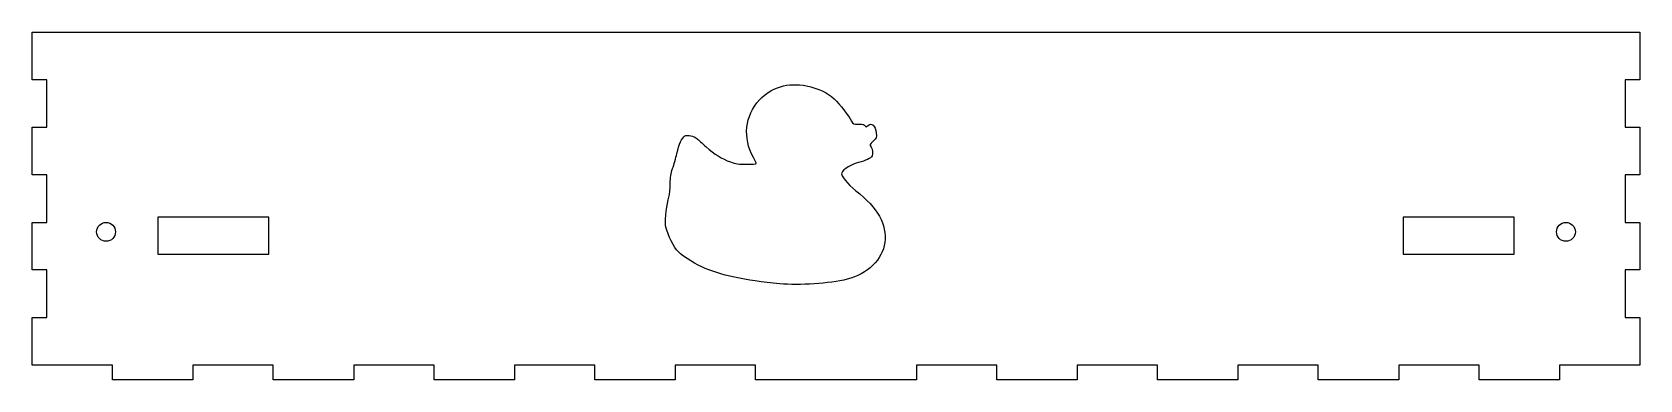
# Model space of a CAD drawing. Header units: millimetres. Extents: x -435 to 0, y 0 to 94.
import ezdxf

# ---------------------------------------------------------------- set-up
doc = ezdxf.new("R2010")
doc.units = ezdxf.units.MM
doc.layers.get('0').update_dxf_attribs({"linetype": 'CONTINUOUS'})

msp = doc.modelspace()

# ---------------------------------------------------------------- linework, layer by layer
for points in [[(-195.75, 0), (-239.25, 0), (-239.25, 4), (-261, 4), (-261, 0), (-282.75, 0), (-282.75, 4), (-304.5, 4), (-304.5, 0), (-326.25, 0), (-326.25, 4), (-348, 4), (-348, 0), (-369.75, 0), (-369.75, 4), (-391.5, 4), (-391.5, 0), (-413.25, 0), (-413.25, 4), (-435, 4), (-435, 16.86), (-431, 16.86), (-431, 29.71), (-435, 29.71), (-435, 42.57), (-431, 42.57), (-431, 55.43), (-435, 55.43), (-435, 68.29), (-431, 68.29), (-431, 81.14), (-435, 81.14), (-435, 94), (0, 94), (0, 81.14), (-4, 81.14), (-4, 68.29), (0, 68.29), (0, 55.43), (-4, 55.43), (-4, 42.57), (0, 42.57), (0, 29.71), (-4, 29.71), (-4, 16.86), (0, 16.86), (0, 4), (-21.75, 4), (-21.75, 0), (-43.5, 0), (-43.5, 4), (-65.25, 4), (-65.25, 0), (-87, 0), (-87, 4), (-108.75, 4), (-108.75, 0), (-130.5, 0), (-130.5, 4), (-152.25, 4), (-152.25, 0), (-174, 0), (-174, 4), (-195.75, 4)], [(-401, 34), (-371, 34), (-371, 44), (-401, 44)], [(-64, 34), (-34, 34), (-34, 44), (-64, 44)]]:
    msp.add_lwpolyline(points, close=True)
for centre in [(-415, 40), (-20, 40)]:
    msp.add_circle(centre, 2.55)
for points in [[(-238.17, 75.69), (-235.01, 79.14), (-230.47, 80.49), (-225.49, 79.48)], [(-225.49, 79.48), (-222.18, 78.8), (-219.87, 77.71), (-218.01, 75.96)], [(-239.86, 60.15), (-242.8, 65.45), (-242.16, 71.34), (-238.17, 75.69)], [(-218.01, 75.96), (-216.46, 74.49), (-214.05, 71.42), (-213.3, 69.98)], [(-213.3, 69.98), (-212.88, 69.16), (-212.79, 69.12), (-211.31, 69.12)], [(-208.95, 68.69), (-207.86, 69.67), (-206.78, 68.78), (-206.59, 66.74)], [(-260.56, 61.18), (-259.99, 63.71), (-259.17, 65.53), (-258.39, 65.94)], [(-258.39, 65.94), (-257.72, 66.3), (-255.88, 65.9), (-255.12, 65.23)], [(-211.31, 69.12), (-210.12, 69.12), (-209.72, 69.02), (-209.59, 68.69)], [(-209.59, 68.69), (-209.44, 68.29), (-209.39, 68.29), (-208.95, 68.69)], [(-206.59, 66.74), (-206.46, 65.48), (-206.51, 65.37), (-207.46, 64.5)], [(-261.7, 57.13), (-261.35, 58.12), (-260.83, 59.95), (-260.56, 61.18)], [(-255.12, 65.23), (-254.8, 64.95), (-253.7, 63.96), (-252.66, 63.02)], [(-252.66, 63.02), (-250.43, 61.01), (-248.44, 59.76), (-246.07, 58.9)], [(-207.46, 64.5), (-208.43, 63.61), (-208.44, 63.57), (-208.02, 62.92)], [(-208.02, 62.92), (-207.57, 62.24), (-207.46, 61.28), (-207.75, 60.53)], [(-262.35, 53.01), (-262.35, 54.81), (-262.21, 55.74), (-261.7, 57.13)], [(-246.07, 58.9), (-244.68, 58.4), (-243.81, 58.27), (-241.7, 58.27)], [(-241.7, 58.27), (-240.25, 58.27), (-239.07, 58.37), (-239.07, 58.49)], [(-239.07, 58.49), (-239.07, 58.62), (-239.43, 59.36), (-239.86, 60.15)], [(-211.42, 58.79), (-213.01, 58.45), (-215.64, 56.84), (-215.96, 56)], [(-207.75, 60.53), (-207.98, 59.93), (-209.54, 59.19), (-211.42, 58.79)], [(-262.74, 49.41), (-262.52, 50.11), (-262.35, 51.73), (-262.35, 53.01)], [(-215.96, 56), (-216.24, 55.28), (-214.43, 53), (-212.09, 51.13)], [(-263.62, 41.93), (-263.77, 43.43), (-263.27, 47.64), (-262.74, 49.41)], [(-212.09, 51.13), (-206.14, 46.39), (-203.75, 42.08), (-204.31, 37.11)], [(-260.67, 35.15), (-261.81, 36.6), (-263.48, 40.44), (-263.62, 41.93)], [(-253.82, 30.51), (-256.25, 31.6), (-259.74, 33.96), (-260.67, 35.15)], [(-204.31, 37.11), (-204.8, 32.63), (-209.03, 28.51), (-214.49, 27.18)], [(-232.72, 25.98), (-242.28, 26.87), (-248.8, 28.27), (-253.82, 30.51)], [(-214.49, 27.18), (-219.27, 26.02), (-227.39, 25.49), (-232.72, 25.98)]]:
    msp.add_open_spline(points, degree=3)

doc.saveas('drawing.dxf')
